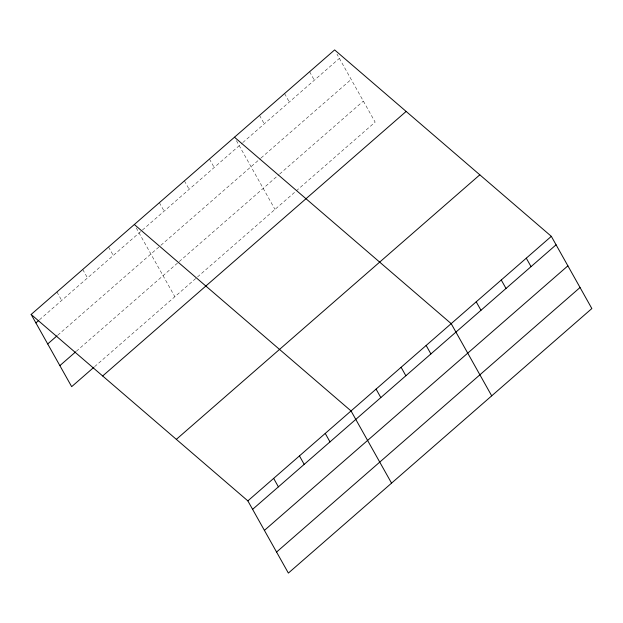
<?xml version="1.0" encoding="UTF-8"?>
<svg xmlns="http://www.w3.org/2000/svg" width="623" height="623" viewBox="0 0 623 623"><rect width="100%" height="100%" fill="white"/><g stroke="black" fill="none" stroke-linecap="round" stroke-linejoin="round"><path stroke-width="0.47" stroke-dasharray="3.12 2.34" d="M39.483 319.794L242.09 143.181M242.806 142.558L339.379 58.383M57.737 335.205L160.189 245.906M160.898 245.275L260.336 158.608M261.045 157.985L351.177 79.417M76.349 351.255L278.933 174.666M279.649 174.043L363.341 101.09M94.603 366.667L375.147 122.124L337.004 54.146M309.592 71.738L314.342 80.203M284.555 93.567L289.306 102.032M259.518 115.387L264.269 123.852M236.382 140.596L275 209.421M209.445 159.036L214.195 167.501M184.408 180.857L189.158 189.33M159.371 202.685L164.122 211.15M136.235 227.893L174.853 296.712M108.534 246.996L113.285 255.461M82.742 269.479L87.493 277.944M56.942 291.961L61.7 300.426"/><path stroke-width="0.93" d="M31.15 314.451L334.629 49.918L551.332 236.343L591.85 308.549L288.371 573.082L247.853 500.876L31.15 314.451L71.668 386.657L93.886 367.29M35.9 322.916L38.766 320.417M47.706 343.951L57.02 335.828M59.87 365.623L75.632 351.878M102.663 375.973L406.134 111.439M176.34 439.355L479.819 174.822M247.853 500.876L551.332 236.343M252.603 509.341L556.082 244.808M264.409 530.375L567.888 265.842M276.573 552.048L580.044 287.514M234.482 137.208L451.184 323.641L491.703 395.846M134.334 224.506L351.037 410.939L391.556 483.144M526.295 258.171L531.045 266.636M501.258 279.992L506.008 288.457M476.221 301.82L480.972 310.285M426.148 345.461L430.898 353.934M401.111 367.29L405.861 375.755M376.074 389.11L380.824 397.583M325.237 433.421L329.995 441.886M299.445 455.911L304.195 464.376M273.653 478.394L278.403 486.859"/></g></svg>
